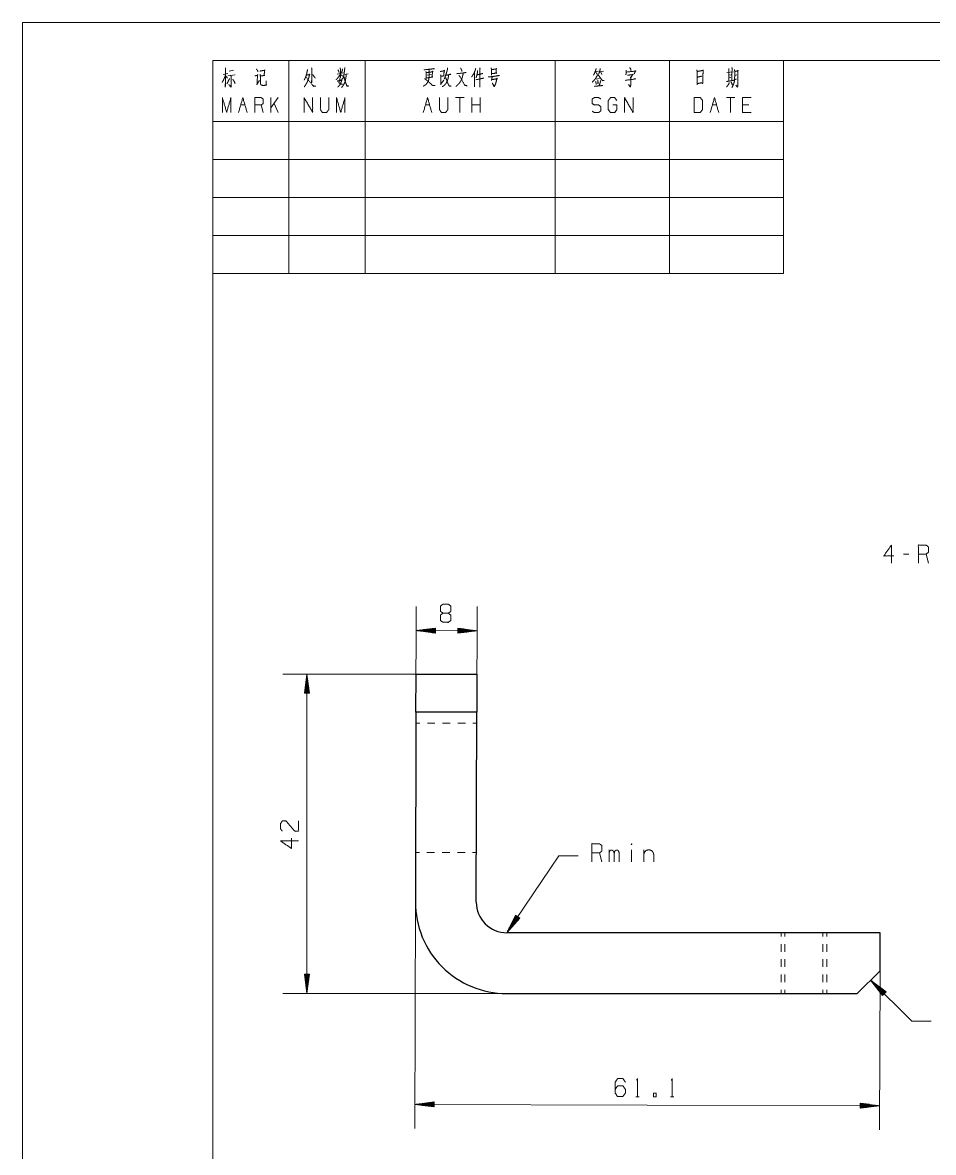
# Model space of a CAD drawing. Header units: millimetres. Extents: x 0 to 210, y 0 to 297.
# Drawn here: x 0 to 119.7, y 148.5 to 297 of the extents above; entities that cross this region are included whole.
import ezdxf

# ---------------------------------------------------------------- set-up
doc = ezdxf.new("R2010")
doc.units = ezdxf.units.MM
doc.layers.add('1', color=7, linetype='Continuous', true_color=0xffffff)

msp = doc.modelspace()

# ---------------------------------------------------------------- linework, layer by layer
at = {"layer": '1', "color": 132, "linetype": 'Continuous', "lineweight": 18}
for p, q in [((0, 297), (0, 0)), ((210, 297), (0, 297)), ((25, 292), (25, 264)), ((25, 292), (100, 292)), ((25, 292), (100, 292)), ((25, 292), (100, 292)), ((25, 292), (25, 5)), ((205, 292), (25, 292)), ((35, 292), (35, 264)), ((45, 292), (45, 264)), ((70, 292), (70, 264)), ((85, 292), (85, 264)), ((100, 292), (100, 264)), ((25, 284), (100, 284)), ((25, 279), (100, 279)), ((25, 274), (100, 274)), ((25, 269), (100, 269)), ((25, 264), (100, 264))]:
    msp.add_line(p, q, dxfattribs=at)
at = {"layer": '1', "color": 95, "linetype": 'Continuous', "lineweight": 18}
for p, q in [((26.34, 290.18), (26.96, 290.3)), ((26.7, 289.95), (26.92, 289.68)), ((26.99, 289.99), (27.95, 290.14)), ((27.13, 290.61), (27.71, 290.74)), ((41.34, 290.22), (42.13, 290.38)), ((42.25, 290.16), (42.79, 290.28)), ((53.17, 290.09), (53.7, 290.18)), ((75.25, 290.57), (75.67, 290.63)), ((75.35, 290.55), (75.45, 290.24)), ((75.83, 289.64), (75.37, 289.56)), ((75.82, 290.51), (76.35, 290.61)), ((75.98, 290.49), (76.11, 290.16)), ((92.56, 290.43), (93.43, 290.55)), ((92.84, 290.07), (93.11, 290.14)), ((92.86, 289.72), (93.09, 289.78)), ((93.6, 290.05), (93.85, 290.12)), ((54.91, 288.87), (55.37, 289.43)), ((33.59, 287.14), (32.63, 285.78)), ((32.63, 285.18), (32.63, 287.14)), ((58.02, 287.14), (56.9, 287.14)), ((57.46, 287.14), (57.46, 285.18)), ((59.02, 285.18), (59.02, 287.14)), ((60.14, 285.18), (60.14, 287.14)), ((93.6, 287.14), (92.49, 287.14)), ((93.05, 287.14), (93.05, 285.18)), ((28.66, 286.17), (29.22, 286.17)), ((31.62, 285.18), (31.34, 286.17)), ((33.59, 285.18), (33.04, 286.36)), ((52.94, 286.17), (53.49, 286.17)), ((60.14, 286.17), (59.02, 286.17)), ((90.65, 286.17), (91.2, 286.17)), ((95.45, 286.17), (94.61, 286.17)), ((116.45, 227.14), (115.78, 227.14)), ((119.06, 225.94), (118.73, 227.14)), ((76.14, 186.68), (75.81, 187.88)), ((77.07, 186.68), (77.07, 188.26)), ((80.02, 188.26), (80.02, 186.68)), ((81.63, 188.26), (81.63, 186.68)), ((80.61, 155.82), (81.04, 155.82)), ((85.16, 155.81), (85.59, 155.81))]:
    msp.add_line(p, q, dxfattribs=at)
at = {"layer": '1', "color": 13, "linetype": 'Continuous', "lineweight": 18}
for p, q in [((51.69, 206.38), (51.73, 220.27)), ((59.69, 206.38), (59.73, 220.25)), ((54.26, 217.42), (51.72, 217.09)), ((51.72, 217.09), (54.26, 216.75)), ((51.72, 217.09), (59.72, 217.07)), ((54.26, 217.11), (51.91, 217.12)), ((54.26, 217.06), (51.91, 217.07)), ((54.26, 217.16), (52.3, 217.17)), ((54.26, 217.01), (52.3, 217.02)), ((54.26, 217.21), (52.69, 217.22)), ((54.26, 216.96), (52.69, 216.96)), ((54.26, 217.26), (53.07, 217.27)), ((54.26, 216.91), (53.07, 216.91)), ((54.26, 217.32), (53.46, 217.32)), ((54.26, 216.86), (53.46, 216.86)), ((54.26, 217.37), (53.84, 217.37)), ((54.26, 217.42), (54.23, 217.42)), ((54.26, 217.42), (54.23, 217.42)), ((54.26, 216.75), (54.26, 217.42)), ((57.18, 217.41), (57.21, 217.41)), ((57.18, 217.41), (57.21, 217.41)), ((57.18, 217.41), (57.18, 216.74)), ((59.72, 217.07), (57.18, 217.41)), ((57.18, 217.36), (57.6, 217.36)), ((57.18, 217.31), (57.99, 217.31)), ((57.18, 217.26), (58.37, 217.25)), ((57.18, 217.21), (58.76, 217.2)), ((57.18, 217.16), (59.14, 217.15)), ((57.18, 217.1), (59.53, 217.1)), ((57.18, 216.74), (59.72, 217.07)), ((57.18, 217.05), (59.53, 217.05)), ((57.18, 217), (59.14, 217)), ((57.18, 216.95), (58.76, 216.95)), ((57.18, 216.9), (58.37, 216.9)), ((57.18, 216.85), (57.98, 216.85)), ((54.26, 216.81), (53.84, 216.81)), ((54.26, 216.76), (54.23, 216.76)), ((54.26, 216.76), (54.23, 216.76)), ((57.18, 216.8), (57.6, 216.8)), ((57.18, 216.75), (57.21, 216.75)), ((57.18, 216.75), (57.21, 216.75)), ((51.71, 211.38), (34.19, 211.38)), ((37.37, 211.38), (37.04, 208.84)), ((37.34, 208.84), (37.34, 211.19)), ((37.7, 208.84), (37.37, 211.38)), ((37.37, 211.38), (37.37, 169.38)), ((37.4, 208.84), (37.4, 211.19)), ((37.14, 208.84), (37.14, 209.65)), ((37.19, 208.84), (37.19, 210.03)), ((37.24, 208.84), (37.24, 210.42)), ((37.29, 208.84), (37.29, 210.8)), ((37.45, 208.84), (37.45, 210.8)), ((37.5, 208.84), (37.5, 210.42)), ((37.55, 208.84), (37.55, 210.03)), ((37.6, 208.84), (37.6, 209.65)), ((37.04, 208.84), (37.04, 208.88)), ((37.04, 208.84), (37.04, 208.88)), ((37.04, 208.84), (37.7, 208.84)), ((37.09, 208.84), (37.09, 209.26)), ((37.65, 208.84), (37.65, 209.26)), ((37.7, 208.84), (37.7, 208.88)), ((37.7, 208.84), (37.7, 208.88)), ((70.49, 187.5), (63.62, 177.38)), ((73.03, 187.5), (70.49, 187.5)), ((51.62, 181.42), (51.54, 151.64)), ((64.77, 179.67), (63.62, 177.38)), ((63.62, 177.38), (65.33, 179.3)), ((65.03, 179.5), (63.71, 177.56)), ((65.07, 179.47), (63.75, 177.53)), ((64.99, 179.53), (63.89, 177.91)), ((65.11, 179.44), (64.01, 177.82)), ((64.95, 179.56), (64.06, 178.25)), ((64.9, 179.58), (64.24, 178.6)), ((65.16, 179.41), (64.27, 178.11)), ((64.86, 179.61), (64.41, 178.95)), ((65.2, 179.38), (64.53, 178.4)), ((64.82, 179.64), (64.58, 179.3)), ((64.78, 179.67), (64.76, 179.64)), ((64.78, 179.67), (64.76, 179.64)), ((65.33, 179.3), (64.77, 179.67)), ((65.24, 179.36), (64.79, 178.69)), ((65.28, 179.33), (65.05, 178.98)), ((65.32, 179.3), (65.31, 179.27)), ((65.32, 179.3), (65.31, 179.27)), ((112.68, 172.38), (112.62, 151.47)), ((37.04, 171.92), (37.04, 171.89)), ((37.04, 171.92), (37.04, 171.89)), ((37.04, 171.92), (37.37, 169.38)), ((37.7, 171.92), (37.04, 171.92)), ((37.09, 171.92), (37.09, 171.51)), ((37.14, 171.92), (37.14, 171.12)), ((37.19, 171.92), (37.19, 170.73)), ((37.24, 171.92), (37.24, 170.35)), ((37.29, 171.92), (37.29, 169.96)), ((37.34, 171.92), (37.34, 169.58)), ((37.37, 169.38), (37.7, 171.92)), ((37.4, 171.92), (37.4, 169.58)), ((37.45, 171.92), (37.45, 169.96)), ((37.5, 171.92), (37.5, 170.35)), ((37.55, 171.92), (37.55, 170.73)), ((37.6, 171.92), (37.6, 171.12)), ((37.65, 171.92), (37.65, 171.51)), ((37.7, 171.92), (37.7, 171.89)), ((37.7, 171.92), (37.7, 171.89)), ((113.48, 169.59), (111.45, 171.15)), ((111.45, 171.15), (113.01, 169.12)), ((116.87, 165.73), (111.45, 171.15)), ((113.22, 169.34), (111.56, 171)), ((113.26, 169.37), (111.6, 171.03)), ((113.3, 169.41), (111.91, 170.8)), ((63.62, 169.38), (34.19, 169.38)), ((113.19, 169.3), (111.8, 170.69)), ((113.15, 169.27), (112.04, 170.38)), ((113.33, 169.45), (112.22, 170.56)), ((113.12, 169.23), (112.28, 170.07)), ((113.08, 169.19), (112.51, 169.76)), ((113.37, 169.48), (112.53, 170.32)), ((113.04, 169.16), (112.75, 169.45)), ((113.4, 169.52), (112.84, 170.09)), ((113.01, 169.12), (113.48, 169.59)), ((113.44, 169.55), (113.14, 169.85)), ((113.48, 169.59), (113.45, 169.61)), ((113.48, 169.59), (113.45, 169.61)), ((113.01, 169.12), (112.99, 169.14)), ((113.01, 169.12), (112.99, 169.14)), ((116.87, 165.73), (119.41, 165.73)), ((54.09, 155.14), (51.55, 154.81)), ((51.55, 154.81), (54.09, 154.47)), ((112.63, 154.64), (51.55, 154.81)), ((54.09, 154.83), (51.74, 154.84)), ((54.09, 154.78), (51.74, 154.79)), ((54.09, 154.88), (52.13, 154.89)), ((54.09, 154.73), (52.13, 154.73)), ((54.09, 154.93), (52.52, 154.94)), ((54.09, 154.68), (52.52, 154.68)), ((54.09, 154.98), (52.9, 154.99)), ((54.09, 154.63), (52.9, 154.63)), ((54.09, 155.03), (53.29, 155.04)), ((54.09, 154.58), (53.29, 154.58)), ((54.09, 155.08), (53.67, 155.08)), ((54.09, 154.52), (53.67, 154.53)), ((54.09, 155.13), (54.06, 155.13)), ((54.09, 155.13), (54.06, 155.13)), ((54.09, 154.47), (54.06, 154.47)), ((54.09, 154.47), (54.06, 154.47)), ((54.09, 154.47), (54.09, 155.14)), ((110.09, 154.99), (110.09, 154.32)), ((112.63, 154.64), (110.09, 154.99)), ((110.09, 154.98), (110.12, 154.98)), ((110.09, 154.98), (110.12, 154.98)), ((110.09, 154.93), (110.51, 154.93)), ((110.09, 154.88), (110.89, 154.88)), ((110.09, 154.83), (111.28, 154.83)), ((110.09, 154.78), (111.67, 154.77)), ((110.09, 154.73), (112.05, 154.72)), ((110.09, 154.68), (112.44, 154.67)), ((110.09, 154.32), (112.63, 154.64)), ((110.09, 154.63), (112.44, 154.62)), ((110.09, 154.57), (112.05, 154.57)), ((110.09, 154.52), (111.66, 154.52)), ((110.09, 154.47), (111.28, 154.47)), ((110.09, 154.42), (110.89, 154.42)), ((110.09, 154.37), (110.51, 154.37)), ((110.09, 154.32), (110.12, 154.32)), ((110.09, 154.32), (110.12, 154.32))]:
    msp.add_line(p, q, dxfattribs=at)
at = {"layer": '1', "color": 30, "linetype": 'Continuous', "lineweight": 25}
for p, q in [((51.69, 206.38), (51.71, 211.38)), ((51.71, 211.38), (59.71, 211.38)), ((59.71, 211.38), (59.69, 206.38)), ((51.69, 206.38), (51.62, 181.42)), ((59.69, 206.38), (51.69, 206.38)), ((59.62, 181.39), (59.69, 206.38)), ((112.68, 177.38), (63.62, 177.38)), ((112.68, 172.38), (112.68, 177.38)), ((109.68, 169.38), (112.68, 172.38)), ((63.62, 169.38), (109.68, 169.38))]:
    msp.add_line(p, q, dxfattribs=at)
at = {"layer": '1', "color": 43, "linetype": 'Continuous', "lineweight": 18}
for p, q in [((52.19, 204.93), (51.69, 204.93)), ((54.19, 204.93), (53.19, 204.93)), ((56.19, 204.92), (55.19, 204.92)), ((58.19, 204.92), (57.19, 204.92)), ((59.69, 204.91), (59.19, 204.91)), ((51.64, 187.93), (52.14, 187.93)), ((53.14, 187.93), (54.14, 187.93)), ((55.14, 187.92), (56.14, 187.92)), ((57.14, 187.92), (58.14, 187.92)), ((59.14, 187.91), (59.64, 187.91)), ((99.68, 177.38), (99.68, 176.88)), ((99.68, 177.38), (99.68, 176.88)), ((100.18, 177.38), (100.18, 176.88)), ((105.18, 176.88), (105.18, 177.38)), ((105.68, 177.38), (105.68, 176.88)), ((105.68, 177.38), (105.68, 176.88)), ((99.68, 175.88), (99.68, 174.88)), ((99.68, 175.88), (99.68, 174.88)), ((100.18, 175.88), (100.18, 174.88)), ((105.18, 174.88), (105.18, 175.88)), ((105.68, 175.88), (105.68, 174.88)), ((105.68, 175.88), (105.68, 174.88)), ((99.68, 173.88), (99.68, 172.88)), ((99.68, 173.88), (99.68, 172.88)), ((100.18, 173.88), (100.18, 172.88)), ((105.18, 172.88), (105.18, 173.88)), ((105.68, 173.88), (105.68, 172.88)), ((105.68, 173.88), (105.68, 172.88)), ((99.68, 171.88), (99.68, 170.88)), ((99.68, 171.88), (99.68, 170.88)), ((100.18, 171.88), (100.18, 170.88)), ((105.18, 170.88), (105.18, 171.88)), ((105.68, 171.88), (105.68, 170.88)), ((105.68, 171.88), (105.68, 170.88)), ((99.68, 169.88), (99.68, 169.38)), ((99.68, 169.88), (99.68, 169.38)), ((100.18, 169.88), (100.18, 169.38)), ((105.18, 169.38), (105.18, 169.88)), ((105.68, 169.88), (105.68, 169.38)), ((105.68, 169.88), (105.68, 169.38))]:
    msp.add_line(p, q, dxfattribs=at)
at = {"layer": '1', "color": 30, "linetype": 'Continuous', "lineweight": 25}
for radius in [12, 4]:
    msp.add_arc((63.62, 181.38), radius, 179.8432, 270, dxfattribs=at)
at = {"layer": '1', "color": 95, "linetype": 'Continuous', "lineweight": 18}
for points, knots in [([(26.67, 291.07), (26.66, 288.89), (26.63, 288.5), (26.61, 288.71), (26.64, 288.94)], [0, 0, 0.723303, 0.854546, 0.923601, 1, 1]), ([(41.73, 291.07), (41.76, 290.92), (41.76, 289.78), (41.73, 289.93), (41.76, 290.05)], [0, 0, 0.094654, 0.823636, 0.91829, 1, 1]), ([(42.33, 291.11), (42.33, 290.98), (42.32, 290.76), (42.27, 290.47), (42.23, 290.16), (42.17, 289.91), (42.1, 289.68), (42.08, 289.62)], [0, 0, 0.081852, 0.232243, 0.425429, 0.63211, 0.800313, 0.957953, 1, 1]), ([(60.08, 291.07), (60.12, 290.98), (60.09, 291.03), (60.11, 288.54), (60.09, 288.73), (60.11, 289.04)], [0, 0, 0.029975, 0.04619, 0.840789, 0.900562, 1, 1]), ([(61.57, 291.07), (61.63, 290.82), (61.63, 290.09), (61.63, 290.28), (62.33, 290.38), (62.21, 290.38), (62.24, 290.9), (62.26, 290.98), (62.29, 290.92), (62.19, 290.9), (61.63, 290.82)], [0, 0, 0.076614, 0.294117, 0.350048, 0.563214, 0.598361, 0.753971, 0.779215, 0.799829, 0.831205, 1, 1]), ([(79.78, 291.09), (79.89, 290.96), (79.93, 290.86), (79.96, 290.69)], [0, 0, 0.364604, 0.619196, 1, 1]), ([(93.21, 291.11), (93.24, 290.98), (93.19, 289.37)], [0, 0, 0.073211, 1, 1]), ([(26.67, 290.16), (26.6, 289.91), (26.48, 289.62), (26.35, 289.35), (26.23, 289.14)], [0, 0, 0.233514, 0.515368, 0.78555, 1, 1]), ([(27.18, 289.66), (27.17, 289.58), (26.86, 288.96)], [0, 0, 0.108202, 1, 1]), ([(27.37, 289.99), (27.42, 289.87), (27.42, 288.83), (27.4, 288.6), (27.39, 288.52), (27.11, 288.85), (27.39, 288.56)], [0, 0, 0.056947, 0.504404, 0.603051, 0.639405, 0.826366, 1, 1]), ([(27.61, 289.58), (27.87, 289.16), (27.92, 289), (27.81, 289.27)], [0, 0, 0.516563, 0.696901, 1, 1]), ([(30.53, 289.99), (30.92, 290.09), (30.86, 290.16), (30.83, 288.96), (30.77, 288.83), (31.12, 289.41)], [0, 0, 0.158008, 0.19221, 0.673433, 0.728446, 1, 1]), ([(30.7, 290.88), (30.87, 290.72), (30.92, 290.63), (30.92, 290.53), (30.9, 290.67)], [0, 0, 0.413146, 0.573572, 0.750721, 1, 1]), ([(31.19, 290.63), (31.87, 290.74), (31.82, 290.8), (31.73, 290.05), (31.82, 290.05), (31.25, 289.99)], [0, 0, 0.313958, 0.349012, 0.694882, 0.735357, 1, 1]), ([(31.22, 290.22), (31.25, 289.91), (31.25, 289.2), (31.27, 288.98), (31.3, 288.87), (31.34, 288.81), (31.41, 288.77), (31.53, 288.75), (31.66, 288.73), (32.03, 288.79), (32, 289.33), (32, 288.79)], [0, 0, 0.097093, 0.316208, 0.387239, 0.42073, 0.444406, 0.470581, 0.507596, 0.549105, 0.664641, 0.832445, 1, 1]), ([(37.43, 290.84), (37.42, 290.72), (37.34, 290.3), (37.26, 290.01), (37.18, 289.8), (37.09, 289.6), (37.01, 289.43)], [0, 0, 0.084498, 0.36853, 0.573114, 0.721457, 0.873368, 1, 1]), ([(37.28, 290.09), (37.75, 290.18), (37.71, 290.22), (37.68, 290.03), (37.62, 289.76), (37.56, 289.6), (37.48, 289.37), (37.4, 289.18), (37.28, 288.98), (37.2, 288.81), (37.02, 288.56)], [0, 0, 0.202443, 0.228131, 0.308408, 0.425631, 0.500403, 0.604281, 0.689483, 0.790714, 0.870506, 1, 1]), ([(37.28, 289.8), (38.22, 288.62), (38.56, 288.65), (38.54, 288.65), (38.24, 288.67), (38.08, 288.81)], [0, 0, 0.632183, 0.773704, 0.779845, 0.909108, 1, 1]), ([(37.97, 291.05), (38.02, 290.94), (38, 290.84), (37.99, 289.12), (37.97, 289.23), (38, 289.45)], [0, 0, 0.049543, 0.095606, 0.852767, 0.898838, 1, 1]), ([(38.1, 290.16), (38.13, 290.14), (38.4, 289.8), (38.47, 289.68)], [0, 0, 0.059448, 0.761031, 1, 1]), ([(41.75, 290.24), (41.62, 290.01), (41.48, 289.8), (41.35, 289.64), (41.22, 289.49)], [0, 0, 0.287221, 0.555142, 0.786181, 1, 1]), ([(41.34, 289.31), (41.97, 289.45), (41.98, 289.64), (41.98, 289.56), (41.91, 289.31), (41.81, 289.04), (41.7, 288.83), (41.59, 288.71), (41.48, 288.58), (41.41, 288.52)], [0, 0, 0.30447, 0.39258, 0.431622, 0.553714, 0.689469, 0.798362, 0.878841, 0.954752, 1, 1]), ([(41.43, 290.8), (41.56, 290.57), (41.59, 290.43)], [0, 0, 0.640221, 1, 1]), ([(41.72, 289.66), (41.56, 289.08), (41.66, 289.04), (41.78, 289), (41.89, 288.94), (42.04, 288.85)], [0, 0, 0.5291, 0.62629, 0.735524, 0.852093, 1, 1]), ([(41.76, 290.2), (41.94, 290.07), (42.03, 289.97)], [0, 0, 0.613122, 1, 1]), ([(42.03, 290.92), (42.03, 290.82), (41.91, 290.34)], [0, 0, 0.174301, 1, 1]), ([(42.54, 290.16), (42.49, 289.8), (42.45, 289.56), (42.41, 289.35), (42.35, 289.16), (42.23, 288.91), (42.13, 288.73), (42.01, 288.56), (41.92, 288.48)], [0, 0, 0.19438, 0.332636, 0.448614, 0.555649, 0.70616, 0.822692, 0.933847, 1, 1]), ([(42.22, 289.89), (42.25, 289.85), (42.39, 289.27), (42.49, 289), (42.6, 288.71), (42.63, 288.65), (42.85, 288.67), (42.63, 288.69), (42.55, 288.81)], [0, 0, 0.026721, 0.341749, 0.493483, 0.655465, 0.691641, 0.80784, 0.924039, 1, 1]), ([(53.44, 290.84), (53.42, 290.18), (53.41, 289.85), (53.39, 289.66), (53.38, 289.56), (53.36, 289.43), (53.32, 289.31), (53.27, 289.2), (53.14, 289.02), (53, 288.85), (52.79, 288.73), (52.69, 288.67), (52.65, 288.65)], [0, 0, 0.263783, 0.395771, 0.470171, 0.511786, 0.56157, 0.614019, 0.658777, 0.749614, 0.837596, 0.932985, 0.980677, 1, 1]), ([(52.76, 290.82), (52.82, 290.78), (52.85, 290.8), (54.11, 290.94), (54.07, 290.96), (53.92, 290.92)], [0, 0, 0.045522, 0.068286, 0.872626, 0.90344, 1, 1]), ([(52.82, 289.6), (52.89, 289.6), (53.17, 289.37), (53.41, 289.16), (53.63, 288.98), (53.9, 288.71), (54.23, 288.75), (53.92, 288.71), (53.82, 288.79)], [0, 0, 0.033467, 0.197839, 0.340788, 0.472468, 0.649452, 0.797921, 0.939753, 1, 1]), ([(53, 290.59), (53.04, 290.41), (53.04, 289.66), (53.03, 289.7), (53.89, 289.85), (53.8, 289.85), (53.89, 290.63), (53.92, 290.57), (53.87, 290.53), (53.04, 290.43)], [0, 0, 0.051663, 0.252803, 0.264656, 0.500971, 0.524672, 0.738301, 0.756829, 0.773117, 1, 1]), ([(54.88, 290.57), (55.47, 290.67), (55.41, 290.74), (55.34, 290.01), (55.41, 290.01), (54.97, 289.93), (54.94, 290.12), (54.97, 289.89), (54.96, 288.96)], [0, 0, 0.181366, 0.207406, 0.429567, 0.451891, 0.588199, 0.645735, 0.715777, 1, 1]), ([(55.98, 290.12), (55.98, 289.99), (55.92, 289.66), (55.86, 289.47), (55.81, 289.31), (55.73, 289.16), (55.65, 289.02), (55.54, 288.87), (55.31, 288.67), (55.13, 288.58)], [0, 0, 0.067236, 0.249298, 0.354996, 0.450079, 0.537949, 0.629663, 0.725721, 0.894899, 1, 1]), ([(55.85, 291.05), (55.82, 290.8), (55.73, 290.47), (55.62, 290.12), (55.53, 289.89), (55.47, 289.72), (55.41, 289.58)], [0, 0, 0.162457, 0.385014, 0.625897, 0.784413, 0.898493, 1, 1]), ([(55.54, 289.8), (55.59, 289.78), (56.04, 288.67), (56.32, 288.65), (56.06, 288.71), (55.98, 288.83)], [0, 0, 0.024909, 0.644018, 0.787117, 0.926016, 1, 1]), ([(55.62, 290.07), (56.27, 290.2), (56.2, 290.22), (56.08, 290.18)], [0, 0, 0.769962, 0.857327, 1, 1]), ([(57.88, 290.32), (57.88, 290.2), (57.81, 289.91), (57.74, 289.68), (57.65, 289.43), (57.52, 289.23), (57.5, 289.18), (57.42, 289.08), (57.31, 288.94), (57.18, 288.81), (57.06, 288.69), (56.93, 288.58)], [0, 0, 0.060656, 0.206644, 0.323463, 0.452143, 0.571976, 0.593424, 0.659716, 0.74639, 0.834816, 0.918178, 1, 1]), ([(57.02, 290.28), (58.29, 290.43), (58.21, 290.45), (58.12, 290.41)], [0, 0, 0.872478, 0.933903, 1, 1]), ([(57.34, 290.05), (57.4, 290.01), (58.1, 288.75), (58.43, 288.69), (58.12, 288.77), (58.02, 288.89)], [0, 0, 0.030854, 0.652647, 0.79375, 0.930716, 1, 1]), ([(57.56, 291.03), (57.66, 290.84), (57.71, 290.72), (57.74, 290.59)], [0, 0, 0.450481, 0.729637, 1, 1]), ([(59.55, 290.98), (59.48, 290.72), (59.38, 290.47), (59.26, 290.24), (59.14, 290.05), (59, 289.85)], [0, 0, 0.21836, 0.428744, 0.629221, 0.801494, 1, 1]), ([(59.38, 290.41), (59.39, 289.16), (59.39, 288.56), (59.38, 288.69), (59.39, 288.91)], [0, 0, 0.565717, 0.839123, 0.896086, 1, 1]), ([(59.57, 289.49), (60.61, 289.7), (60.53, 289.72), (60.4, 289.66)], [0, 0, 0.826976, 0.886334, 1, 1]), ([(59.8, 290.72), (59.76, 290.38), (59.7, 290.09), (59.64, 289.89), (59.6, 289.76)], [0, 0, 0.34211, 0.644851, 0.86512, 1, 1]), ([(59.8, 290.14), (60.47, 290.32), (60.4, 290.32), (60.28, 290.26)], [0, 0, 0.772509, 0.853435, 1, 1]), ([(61.18, 289.87), (61.37, 289.87), (61.75, 289.91), (62.68, 290.05), (62.58, 290.07), (62.43, 290.03)], [0, 0, 0.10704, 0.322386, 0.855626, 0.914427, 1, 1]), ([(61.73, 289.91), (61.63, 289.41), (61.6, 289.49), (62.38, 289.62), (62.33, 289.7), (62.33, 289.62), (62.24, 289.27), (62.19, 289.04), (62.11, 288.85), (62.05, 288.71), (62.01, 288.6), (61.98, 288.58), (61.72, 289.06), (62, 288.62)], [0, 0, 0.13637, 0.159981, 0.371157, 0.396349, 0.418604, 0.516111, 0.579311, 0.63312, 0.675133, 0.705357, 0.714996, 0.861275, 1, 1]), ([(75.64, 290.3), (75.63, 290.2), (75.39, 289.83), (75.38, 289.78), (75.26, 289.6), (75.06, 289.37), (74.85, 289.16)], [0, 0, 0.074337, 0.387309, 0.418539, 0.575027, 0.79286, 1, 1]), ([(75.37, 290.98), (75.35, 290.84), (75.23, 290.53), (75.13, 290.28), (75.01, 290.07)], [0, 0, 0.148006, 0.485257, 0.758321, 1, 1]), ([(75.61, 290.16), (76.2, 289.37), (76.43, 289.37), (76.2, 289.39), (76.08, 289.54)], [0, 0, 0.599324, 0.742451, 0.886135, 1, 1]), ([(75.91, 290.98), (75.92, 290.88), (75.75, 290.3)], [0, 0, 0.147218, 1, 1]), ([(79.2, 289.41), (80.57, 289.6), (80.49, 289.62), (80.28, 289.56)], [0, 0, 0.820202, 0.873508, 1, 1]), ([(79.34, 290.74), (79.34, 290.51), (79.33, 290.34), (79.3, 290.22), (79.27, 290.12)], [0, 0, 0.361949, 0.626223, 0.829034, 1, 1]), ([(79.34, 290.49), (80.57, 290.63), (80.56, 290.67), (80.37, 290.26)], [0, 0, 0.712481, 0.737756, 1, 1]), ([(79.49, 290.07), (80.25, 290.18), (80.21, 290.24), (79.92, 289.72)], [0, 0, 0.533866, 0.586729, 1, 1]), ([(79.87, 289.87), (79.9, 289.76), (79.93, 289.64), (79.94, 289.43), (79.94, 289), (79.93, 288.85), (79.9, 288.65), (79.86, 288.52), (79.64, 288.87), (79.87, 288.56)], [0, 0, 0.049623, 0.1085, 0.204239, 0.404798, 0.471991, 0.568442, 0.629223, 0.820578, 1, 1]), ([(88.61, 290.8), (88.64, 290.59), (88.66, 290.14), (88.67, 289.66), (88.67, 289.6), (88.67, 288.83), (88.67, 288.98), (89.24, 289.1), (89.36, 288.96), (89.39, 289.14), (89.39, 289.39), (89.4, 289.87), (89.42, 290.36), (89.42, 290.78), (89.43, 290.72), (88.66, 290.57)], [0, 0, 0.037589, 0.119519, 0.205166, 0.216331, 0.354043, 0.380097, 0.485125, 0.518622, 0.552532, 0.597196, 0.682843, 0.77221, 0.846648, 0.858119, 1, 1]), ([(88.67, 289.83), (89.24, 289.95), (89.18, 289.97), (89.05, 289.89)], [0, 0, 0.728512, 0.805958, 1, 1]), ([(92.8, 290.98), (92.83, 290.86), (92.83, 289.31)], [0, 0, 0.075954, 1, 1]), ([(93.55, 290.82), (93.59, 290.59), (93.59, 290.14), (93.57, 289.64), (93.55, 289.33), (93.47, 289), (93.38, 288.79), (93.22, 288.48)], [0, 0, 0.096217, 0.285187, 0.491418, 0.620825, 0.76157, 0.854869, 1, 1]), ([(93.57, 289.52), (93.6, 289.52), (93.84, 289.58)], [0, 0, 0.107799, 1, 1]), ([(93.59, 290.57), (94.03, 290.67), (93.98, 290.74), (93.98, 290.05), (94, 289.12), (93.98, 288.77), (93.97, 288.56), (93.95, 288.5), (93.74, 288.77), (93.94, 288.58)], [0, 0, 0.13308, 0.155522, 0.357051, 0.631901, 0.735808, 0.797028, 0.815849, 0.918301, 1, 1]), ([(75.12, 288.62), (76.23, 288.73), (76.16, 288.73), (75.99, 288.71)], [0, 0, 0.825897, 0.879998, 1, 1]), ([(75.31, 289.27), (75.38, 289), (75.38, 288.87), (75.37, 289.04)], [0, 0, 0.489807, 0.707975, 1, 1]), ([(75.58, 289.43), (75.64, 289.12), (75.61, 288.96), (75.61, 289.18)], [0, 0, 0.443891, 0.680119, 1, 1]), ([(75.95, 289.41), (75.95, 289.27), (75.77, 288.69)], [0, 0, 0.19307, 1, 1]), ([(92.52, 289.25), (93.43, 289.41), (93.38, 289.43), (93.33, 289.37)], [0, 0, 0.873246, 0.919206, 1, 1]), ([(92.86, 289.12), (92.84, 289.02), (92.73, 288.81), (92.62, 288.67), (92.52, 288.56)], [0, 0, 0.157085, 0.51447, 0.781154, 1, 1]), ([(93.09, 289.18), (93.25, 288.94), (93.25, 288.83), (93.19, 289.02)], [0, 0, 0.497679, 0.671694, 1, 1]), ([(26.26, 285.18), (26.26, 287.14), (26.82, 285.18), (27.37, 287.14), (27.37, 285.18)], [0, 0, 0.245192, 0.5, 0.754808, 1, 1]), ([(30.51, 285.18), (30.51, 287.14), (31.34, 287.14), (31.62, 286.96), (31.62, 286.36), (31.34, 286.17), (30.51, 286.17)], [0, 0, 0.400952, 0.571035, 0.639278, 0.761676, 0.829917, 1, 1]), ([(37.01, 285.18), (37.01, 287.14), (38.12, 285.18), (38.12, 287.14)], [0, 0, 0.317574, 0.682426, 1, 1]), ([(39.13, 287.14), (39.13, 285.57), (39.39, 285.18), (39.95, 285.18), (40.24, 285.57), (40.24, 287.14)], [0, 0, 0.337152, 0.438599, 0.557781, 0.662848, 1, 1]), ([(41.25, 285.18), (41.25, 287.14), (41.81, 285.18), (42.36, 287.14), (42.36, 285.18)], [0, 0, 0.245192, 0.5, 0.754808, 1, 1]), ([(54.78, 287.14), (54.78, 285.57), (55.05, 285.18), (55.6, 285.18), (55.89, 285.57), (55.89, 287.14)], [0, 0, 0.337152, 0.438599, 0.557781, 0.662848, 1, 1]), ([(74.85, 285.36), (75.13, 285.18), (75.7, 285.18), (75.98, 285.39), (75.98, 285.97), (75.7, 286.17), (75.15, 286.17), (74.85, 286.36), (74.85, 286.96), (75.15, 287.14), (75.7, 287.14), (75.98, 286.96)], [0, 0, 0.068035, 0.184054, 0.254521, 0.372333, 0.442799, 0.555843, 0.626367, 0.748393, 0.81892, 0.931964, 1, 1]), ([(77.55, 286.17), (78.1, 286.17), (78.1, 285.57), (77.82, 285.18), (77.25, 285.18), (76.97, 285.57), (76.97, 286.75), (77.27, 287.14), (77.81, 287.14), (78.09, 286.75)], [0, 0, 0.103295, 0.214797, 0.304261, 0.410274, 0.499739, 0.718892, 0.809956, 0.910533, 1, 1]), ([(79.11, 285.18), (79.11, 287.14), (80.22, 285.18), (80.22, 287.14)], [0, 0, 0.317574, 0.682426, 1, 1]), ([(88.25, 285.18), (89.07, 285.18), (89.36, 285.57), (89.36, 286.75), (89.07, 287.14), (88.25, 287.14), (88.25, 285.18)], [0, 0, 0.142133, 0.227159, 0.431787, 0.516817, 0.65895, 1, 1]), ([(90.37, 285.18), (90.93, 287.14), (91.48, 285.18)], [0, 0, 0.5, 1, 1]), ([(95.73, 285.18), (94.61, 285.18), (94.61, 287.14), (95.73, 287.14)], [0, 0, 0.265389, 0.734611, 1, 1]), ([(114.51, 226.89), (113.17, 226.89), (114.18, 228.32), (114.18, 225.94)], [0, 0, 0.24587, 0.565295, 1, 1]), ([(117.72, 225.94), (117.72, 228.32), (118.73, 228.32), (119.06, 228.09), (119.06, 227.37), (118.73, 227.14), (117.72, 227.14)], [0, 0, 0.40095, 0.571034, 0.639277, 0.761673, 0.829916, 1, 1]), ([(55.24, 219.38), (54.93, 219.6), (54.93, 220.33), (55.25, 220.55), (55.94, 220.55), (56.27, 220.32), (56.27, 219.6), (55.93, 219.37), (55.24, 219.38), (54.91, 219.13), (54.9, 218.43), (55.24, 218.18), (55.93, 218.17), (56.27, 218.4), (56.27, 219.12), (55.93, 219.37)], [0, 0, 0.047573, 0.136085, 0.183658, 0.267815, 0.317166, 0.405678, 0.455028, 0.539184, 0.590296, 0.675755, 0.726868, 0.811024, 0.860375, 0.948887, 1, 1]), ([(34.13, 190.72), (33.9, 191.04), (33.9, 191.73), (34.13, 192.06), (34.6, 192.06), (35.8, 190.7), (36.28, 190.72), (36.28, 192.06)], [0, 0, 0.069691, 0.192976, 0.265274, 0.350227, 0.67474, 0.759752, 1, 1]), ([(35.33, 189.79), (35.33, 188.44), (33.9, 189.45), (36.28, 189.45)], [0, 0, 0.245869, 0.565294, 1, 1]), ([(74.8, 186.68), (74.8, 189.06), (75.81, 189.06), (76.14, 188.83), (76.14, 188.11), (75.81, 187.88), (74.8, 187.88)], [0, 0, 0.400952, 0.571036, 0.639278, 0.761674, 0.829917, 1, 1]), ([(80.02, 188.91), (80.06, 189.01), (80.02, 189.08), (79.99, 189.01), (80.02, 188.91)], [0, 0, 0.280639, 0.499995, 0.719357, 1, 1]), ([(77.07, 187.78), (77.13, 188.06), (77.3, 188.23), (77.5, 188.23), (77.68, 188.06), (77.75, 187.78), (77.75, 186.68)], [0, 0, 0.118879, 0.224455, 0.306981, 0.412558, 0.533083, 1, 1]), ([(77.75, 187.78), (77.8, 188.06), (77.98, 188.23), (78.19, 188.23), (78.35, 188.06), (78.42, 187.78), (78.42, 186.68)], [0, 0, 0.118605, 0.223938, 0.31376, 0.413912, 0.53416, 1, 1]), ([(81.63, 187.66), (81.73, 187.96), (81.93, 188.18), (82.18, 188.26), (82.4, 188.26), (82.65, 188.18), (82.85, 187.96), (82.95, 187.66), (82.95, 186.68)], [0, 0, 0.107755, 0.208454, 0.296012, 0.373822, 0.461381, 0.562079, 0.669834, 1, 1]), ([(77.88, 156.78), (78.2, 157.26), (78.89, 157.25), (79.22, 156.78), (79.22, 156.3), (78.88, 155.83), (78.19, 155.83), (77.88, 156.31), (77.88, 157.73), (78.2, 158.21), (78.89, 158.2), (79.22, 157.73)], [0, 0, 0.076963, 0.16976, 0.248073, 0.312018, 0.390331, 0.483129, 0.560092, 0.751926, 0.82889, 0.921687, 1, 1]), ([(80.69, 158), (80.83, 158.2), (80.82, 155.82)], [0, 0, 0.093491, 1, 1]), ([(85.24, 157.99), (85.38, 158.19), (85.38, 155.81)], [0, 0, 0.093491, 1, 1]), ([(82.92, 155.82), (83.26, 155.82), (83.26, 156.29), (82.92, 156.29), (82.92, 155.82)], [0, 0, 0.207086, 0.499998, 0.707087, 1, 1])]:
    msp.add_open_spline(points, degree=1, knots=knots, dxfattribs=at)
for points in [[(28.38, 285.18), (28.94, 287.14), (29.5, 285.18)], [(52.66, 285.18), (53.22, 287.14), (53.77, 285.18)]]:
    msp.add_open_spline(points, degree=1, dxfattribs=at)

doc.saveas('drawing.dxf')
